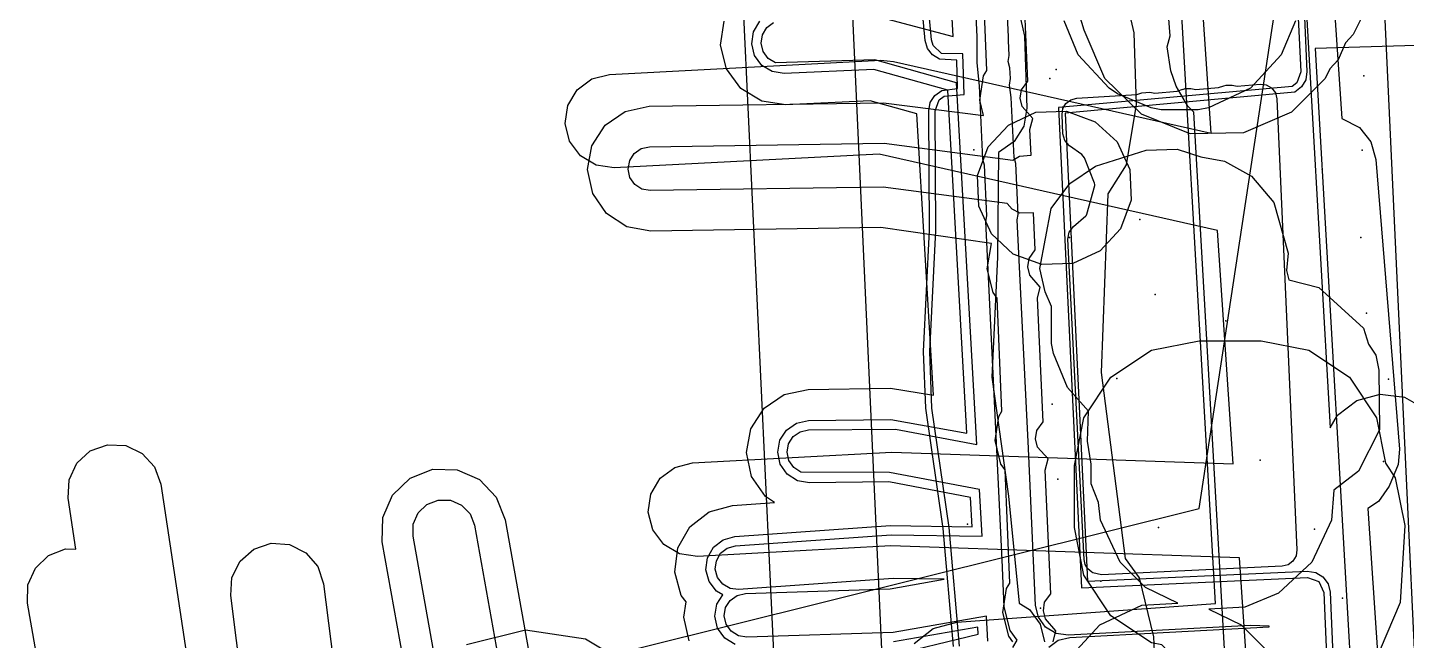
# Model space of a CAD drawing. Header units: metres. Extents: x -3943 to -3664, y 4962 to 6622.
# Drawn here: x -3919.31 to -3875.12, y 6214.37 to 6234.01 of the extents above; entities that cross this region are included whole.
import ezdxf

# ---------------------------------------------------------------- set-up
doc = ezdxf.new("R2010")
doc.units = ezdxf.units.M
for name, color, linetype in [('AI_GREENING_EXCLUSIONS', 1, 'Continuous'), ('AI_GREENING_LAWN', 82, 'Continuous'), ('AI_GREENING_REJECTED', 6, 'Continuous')]:
    doc.layers.add(name, color=color, linetype=linetype)

msp = doc.modelspace()

# ---------------------------------------------------------------- linework, layer by layer
at = {"layer": 'AI_GREENING_EXCLUSIONS'}
for points in [[(-3874.791, 6212.249), (-3882.782, 6211.877), (-3914.748, 6210.387), (-3881.761, 6218.598), (-3876.678, 6252.046), (-3877.774, 6276.26), (-3869.782, 6276.622), (-3837.815, 6278.07), (-3870.813, 6269.902), (-3875.924, 6236.563), (-3875.164, 6220.241), (-3874.791, 6212.249)], [(-3886.013, 6231.33), (-3885.096, 6230.989), (-3884.397, 6230.342), (-3883.987, 6229.46), (-3883.948, 6228.474), (-3884.29, 6227.557), (-3884.937, 6226.858), (-3885.818, 6226.449), (-3886.804, 6226.41), (-3887.721, 6226.751), (-3888.42, 6227.398), (-3888.83, 6228.28), (-3888.869, 6229.266), (-3888.528, 6230.183), (-3887.88, 6230.882), (-3886.999, 6231.291), (-3886.013, 6231.33)], [(-3885.458, 6221.503), (-3884.591, 6222.801), (-3883.293, 6223.668), (-3881.763, 6223.973), (-3879.776, 6223.973), (-3878.246, 6223.668), (-3876.948, 6222.801), (-3876.081, 6221.503), (-3875.791, 6220.047), (-3875.479, 6219.58), (-3875.175, 6218.049), (-3875.321, 6215.582), (-3875.969, 6214.074), (-3877.113, 6212.95), (-3878.557, 6212.346), (-3880.218, 6212.33), (-3881.741, 6212.95), (-3882.964, 6214.225), (-3883.293, 6214.291), (-3884.591, 6215.158), (-3885.458, 6216.456), (-3885.763, 6217.986), (-3885.763, 6219.973), (-3885.458, 6221.503)]]:
    msp.add_lwpolyline(points, close=True, dxfattribs=at)
for points in [[(-3875.009, 6271.91), (-3876.058, 6272.183), (-3880.632, 6274.855), (-3878.971, 6245.822), (-3878.597, 6245.325), (-3878.402, 6244.57), (-3878.508, 6243.519), (-3878.804, 6242.892), (-3877.562, 6221.18), (-3877.332, 6221.582), (-3876.715, 6222.06), (-3875.962, 6222.265), (-3875.188, 6222.167), (-3874.51, 6221.779)], [(-3887.739, 6214.137), (-3887.598, 6214.381), (-3887.824, 6214.689), (-3888.011, 6215.441), (-3888.066, 6216.692), (-3888.072, 6216.72), (-3888.6, 6227.797), (-3888.569, 6227.972), (-3888.642, 6229.599), (-3888.695, 6229.792), (-3888.807, 6232.137), (-3888.882, 6232.876), (-3888.881, 6233.707), (-3890.126, 6259.815)], [(-3886.579, 6214.158), (-3886.284, 6214.372), (-3885.906, 6214.468), (-3879.522, 6214.801), (-3879.523, 6214.83), (-3880.119, 6214.852), (-3885.968, 6214.538), (-3886.351, 6214.596), (-3886.685, 6214.797), (-3886.917, 6215.11), (-3887.012, 6215.489), (-3887.236, 6220.516), (-3887.601, 6227.844), (-3887.57, 6228.019), (-3887.643, 6229.646), (-3887.696, 6229.84), (-3887.788, 6231.766), (-3887.847, 6232.166), (-3887.817, 6232.372), (-3887.833, 6232.721), (-3887.883, 6232.924), (-3887.852, 6233.112), (-3887.875, 6233.589), (-3887.876, 6233.593), (-3887.88, 6233.709), (-3889.127, 6259.863)], [(-3894.973, 6204.915), (-3897.049, 6249.147)], [(-3891.161, 6197.285), (-3893.553, 6249.311)], [(-3892.107, 6234.373), (-3889.653, 6233.722), (-3890.439, 6248.197)], [(-3890.901, 6214.272), (-3890.285, 6214.751), (-3889.532, 6214.957), (-3881.246, 6215.549), (-3882.794, 6242.609)], [(-3889.643, 6214.173), (-3889.972, 6217.96), (-3890.529, 6221.807), (-3890.595, 6223.625), (-3890.406, 6227.513), (-3890.43, 6231.335), (-3890.383, 6231.602), (-3890.238, 6231.831), (-3890.017, 6231.988), (-3889.507, 6232.057), (-3889.535, 6232.961), (-3890.086, 6232.994), (-3890.314, 6233.129), (-3890.474, 6233.34), (-3890.545, 6233.595), (-3890.877, 6237.152)], [(-3889.443, 6214.187), (-3889.774, 6217.983), (-3890.329, 6221.815), (-3890.395, 6223.632), (-3890.206, 6227.508), (-3890.23, 6231.339), (-3890.093, 6231.693), (-3889.935, 6231.805), (-3889.301, 6231.863), (-3889.342, 6233.167), (-3890.018, 6233.181), (-3890.295, 6233.429), (-3890.345, 6233.611), (-3890.678, 6237.175)], [(-3874.892, 6236.763), (-3876.272, 6236.681), (-3876.775, 6236.264), (-3877.341, 6236.116), (-3877.537, 6236.143), (-3877.198, 6231.097), (-3876.629, 6230.806), (-3876.266, 6230.347), (-3876.105, 6229.784), (-3875.349, 6220.499), (-3875.391, 6220.002), (-3875.681, 6219.307), (-3876.013, 6218.825), (-3876.358, 6218.601), (-3874.336, 6188.515)], [(-3880.218, 6213.247), (-3880.471, 6217.018), (-3891.649, 6217.4), (-3897.84, 6217.063), (-3898.419, 6217.146), (-3898.923, 6217.444), (-3899.274, 6217.913), (-3899.419, 6218.48), (-3899.336, 6219.059), (-3899.038, 6219.563), (-3898.57, 6219.914), (-3898.003, 6220.059), (-3891.613, 6220.401), (-3880.673, 6220.026), (-3881.176, 6227.501), (-3892.019, 6229.951), (-3900.51, 6229.512), (-3901.09, 6229.597), (-3901.592, 6229.896), (-3901.942, 6230.365), (-3902.086, 6230.933), (-3902.002, 6231.512), (-3901.702, 6232.015), (-3901.233, 6232.365), (-3900.665, 6232.508), (-3891.968, 6232.958), (-3891.56, 6232.923), (-3881.385, 6230.624), (-3881.759, 6236.181)], [(-3887.736, 6214.323), (-3887.87, 6214.504), (-3888.057, 6215.262), (-3887.939, 6216.033), (-3887.834, 6216.207), (-3887.987, 6219.831), (-3888.12, 6220.012), (-3888.307, 6220.77), (-3888.19, 6221.541), (-3888.085, 6221.715), (-3888.238, 6225.339), (-3888.371, 6225.52), (-3888.558, 6226.278), (-3888.418, 6227.087), (-3891.967, 6227.597), (-3899.335, 6227.485), (-3900.103, 6227.626), (-3900.758, 6228.05), (-3901.202, 6228.692), (-3901.365, 6229.455), (-3901.225, 6230.222), (-3900.801, 6230.878), (-3900.159, 6231.321), (-3899.396, 6231.485), (-3891.879, 6231.599), (-3888.676, 6231.192), (-3888.796, 6231.686), (-3888.677, 6232.457), (-3888.571, 6232.631), (-3888.705, 6236.042)], [(-3886.447, 6214.319), (-3886.354, 6214.675), (-3886.693, 6215.056), (-3886.758, 6215.321), (-3886.717, 6215.591), (-3886.518, 6215.867), (-3886.698, 6219.827), (-3886.605, 6220.183), (-3886.943, 6220.564), (-3887.009, 6220.829), (-3886.968, 6221.099), (-3886.768, 6221.375), (-3886.948, 6225.335), (-3886.856, 6225.691), (-3887.194, 6226.072), (-3887.259, 6226.337), (-3887.218, 6226.607), (-3887.019, 6226.883), (-3887.073, 6228.071), (-3887.51, 6228.064), (-3887.756, 6228.184), (-3887.918, 6228.366), (-3891.89, 6228.898), (-3899.355, 6228.785), (-3899.624, 6228.834), (-3899.853, 6228.983), (-3900.008, 6229.207), (-3900.066, 6229.474), (-3900.016, 6229.743), (-3899.868, 6229.972), (-3899.643, 6230.128), (-3899.376, 6230.185), (-3891.859, 6230.299), (-3887.733, 6229.754), (-3887.528, 6229.887), (-3887.154, 6229.915), (-3887.189, 6230.739), (-3887.095, 6231.094), (-3887.433, 6231.476), (-3887.497, 6231.742), (-3887.456, 6232.011), (-3887.255, 6232.287), (-3887.416, 6236.035)], [(-3884.301, 6235.741), (-3883.86, 6233.841), (-3883.787, 6231.537), (-3884.107, 6229.613), (-3884.691, 6228.676), (-3884.911, 6222.951), (-3884.142, 6216.99), (-3883.691, 6216.377), (-3883.224, 6214.482), (-3883.139, 6212.6)], [(-3878.676, 6171.946), (-3880.001, 6197.176), (-3880.143, 6198.093), (-3880.064, 6198.375), (-3880.141, 6199.838), (-3880.226, 6201.187), (-3880.368, 6201.521), (-3880.377, 6202.301), (-3880.304, 6202.689), (-3881.939, 6231.297), (-3882.133, 6231.486), (-3882.506, 6232.13), (-3882.677, 6232.617), (-3882.787, 6233.39), (-3882.697, 6233.743), (-3882.807, 6235.237)], [(-3878.676, 6171.946), (-3880.001, 6197.176), (-3880.143, 6198.093), (-3880.064, 6198.375), (-3880.141, 6199.838), (-3880.226, 6201.187), (-3880.368, 6201.521), (-3880.377, 6202.301), (-3880.304, 6202.689), (-3881.939, 6231.297), (-3882.133, 6231.486), (-3882.506, 6232.13), (-3882.677, 6232.617), (-3882.787, 6233.39), (-3882.697, 6233.743), (-3882.807, 6235.237)], [(-3876.436, 6234.578), (-3876.829, 6233.788), (-3877.078, 6233.521), (-3877.307, 6232.972), (-3877.579, 6232.68), (-3877.729, 6232.379), (-3878.81, 6231.298), (-3880.349, 6230.63), (-3882.049, 6230.606), (-3883.611, 6231.234), (-3884.786, 6232.379), (-3885.455, 6233.919), (-3885.713, 6234.798)], [(-3878.588, 6234.323), (-3878.511, 6232.588), (-3878.635, 6232.236), (-3878.785, 6232.119), (-3886.271, 6231.442), (-3885.537, 6216.059), (-3878.292, 6216.386), (-3877.932, 6216.256), (-3877.769, 6215.909), (-3877.68, 6213.892)], [(-3878.389, 6234.332), (-3878.311, 6232.597), (-3878.35, 6232.333), (-3878.485, 6232.104), (-3878.695, 6231.941), (-3886.062, 6231.26), (-3885.347, 6216.267), (-3878.301, 6216.586), (-3878.03, 6216.545), (-3877.797, 6216.403), (-3877.635, 6216.183), (-3877.57, 6215.918), (-3877.48, 6213.901)], [(-3898.109, 6214.351), (-3898.286, 6215.111), (-3898.204, 6215.602), (-3898.363, 6215.806), (-3898.569, 6216.559), (-3898.472, 6217.333), (-3898.086, 6218.011), (-3897.469, 6218.49), (-3896.717, 6218.696), (-3895.376, 6218.792), (-3895.666, 6218.98), (-3896.109, 6219.622), (-3896.272, 6220.386), (-3896.13, 6221.153), (-3895.706, 6221.808), (-3895.063, 6222.251), (-3894.3, 6222.414), (-3891.656, 6222.451), (-3890.284, 6222.231), (-3890.812, 6231.243), (-3892.304, 6231.661), (-3895.014, 6231.536), (-3895.786, 6231.653), (-3896.454, 6232.057), (-3896.917, 6232.685), (-3897.104, 6233.443), (-3896.987, 6234.214)], [(-3896.64, 6214.239), (-3896.971, 6214.445), (-3897.198, 6214.762), (-3897.286, 6215.142), (-3897.223, 6215.527), (-3897.032, 6215.833), (-3897.229, 6215.946), (-3897.469, 6216.254), (-3897.572, 6216.63), (-3897.523, 6217.017), (-3897.33, 6217.356), (-3897.022, 6217.596), (-3896.646, 6217.699), (-3891.662, 6218.055), (-3889.039, 6218.012), (-3889.091, 6218.95), (-3891.715, 6219.45), (-3894.258, 6219.414), (-3894.641, 6219.485), (-3894.969, 6219.697), (-3895.19, 6220.018), (-3895.272, 6220.4), (-3895.201, 6220.783), (-3894.989, 6221.111), (-3894.667, 6221.332), (-3894.286, 6221.414), (-3891.642, 6221.451), (-3889.21, 6221.009), (-3889.823, 6232.004), (-3892.19, 6232.667), (-3895.06, 6232.535), (-3895.446, 6232.594), (-3895.78, 6232.795), (-3896.011, 6233.11), (-3896.105, 6233.488), (-3896.046, 6233.874), (-3895.845, 6234.208)], [(-3888.534, 6214.341), (-3888.581, 6215.147), (-3891.568, 6214.624), (-3896.265, 6214.475), (-3896.534, 6214.519), (-3896.766, 6214.664), (-3896.925, 6214.886), (-3896.987, 6215.152), (-3896.942, 6215.421), (-3896.797, 6215.653), (-3896.575, 6215.812), (-3896.309, 6215.874), (-3891.663, 6216.022), (-3889.94, 6216.328), (-3891.572, 6216.357), (-3896.524, 6216.003), (-3896.795, 6216.037), (-3897.033, 6216.172), (-3897.2, 6216.388), (-3897.272, 6216.651), (-3897.238, 6216.922), (-3897.103, 6217.16), (-3896.888, 6217.327), (-3896.624, 6217.4), (-3891.641, 6217.756), (-3888.722, 6217.706), (-3888.804, 6219.201), (-3891.689, 6219.75), (-3894.53, 6219.763), (-3894.76, 6219.912), (-3894.915, 6220.137), (-3894.972, 6220.404), (-3894.922, 6220.673), (-3894.774, 6220.902), (-3894.549, 6221.057), (-3894.282, 6221.114), (-3891.497, 6221.139), (-3888.888, 6220.642), (-3889.542, 6232.237), (-3892.155, 6232.969), (-3895.344, 6232.876), (-3895.578, 6233.017), (-3895.74, 6233.237), (-3895.805, 6233.502), (-3895.764, 6233.772), (-3895.623, 6234.006), (-3895.403, 6234.168)], [(-3887.491, 6234.3), (-3887.359, 6233.73), (-3887.286, 6231.426), (-3887.382, 6230.849), (-3887.691, 6230.352), (-3888.198, 6230.005), (-3888.228, 6226.651), (-3888.408, 6222.803), (-3887.88, 6218.993), (-3887.534, 6215.561), (-3887.208, 6215.364), (-3886.861, 6214.892), (-3886.721, 6214.324)], [(-3878.683, 6234.222), (-3879.136, 6233.138), (-3880.124, 6232.065), (-3881.471, 6231.434), (-3881.793, 6231.369), (-3882.981, 6231.369), (-3883.303, 6231.434), (-3884.387, 6231.887), (-3884.65, 6232.065), (-3885.638, 6233.138), (-3886.091, 6234.222)], [(-3856.531, 6233.979), (-3878.049, 6233.339), (-3876.3, 6202.741), (-3876.147, 6201.845), (-3876.23, 6201.519), (-3876.203, 6201.041), (-3876.051, 6198.669), (-3875.916, 6198.333), (-3875.997, 6197.198), (-3874.801, 6174.442)], [(-3856.531, 6233.979), (-3878.049, 6233.339), (-3876.3, 6202.741), (-3876.147, 6201.845), (-3876.23, 6201.519), (-3876.203, 6201.041), (-3876.051, 6198.669), (-3875.916, 6198.333), (-3875.997, 6197.198), (-3874.801, 6174.442)], [(-3885.932, 6213.796), (-3884.945, 6214.87), (-3883.598, 6215.501), (-3882.453, 6215.566), (-3883.486, 6216.065), (-3884.296, 6216.875), (-3884.927, 6218.222), (-3884.992, 6218.789), (-3885.224, 6219.385), (-3885.224, 6220.014), (-3885.34, 6220.757), (-3885.307, 6221.716), (-3885.983, 6222.478), (-3886.436, 6223.561), (-3886.502, 6223.884), (-3886.502, 6225.066), (-3886.698, 6225.534), (-3886.867, 6226.285), (-3886.508, 6228.21), (-3885.912, 6229.006), (-3885.088, 6229.563), (-3883.467, 6230.081), (-3882.473, 6230.108), (-3881.712, 6229.867), (-3881.712, 6229.867), (-3880.956, 6229.731), (-3880.089, 6229.244), (-3879.368, 6228.403), (-3878.91, 6226.781), (-3878.966, 6226.223), (-3878.891, 6225.924), (-3877.934, 6225.677), (-3876.498, 6224.37), (-3876.338, 6223.858), (-3876.099, 6223.505), (-3876.003, 6223.029), (-3875.981, 6221.116), (-3876.663, 6219.791), (-3877.454, 6219.181), (-3877.519, 6218.222), (-3878.15, 6216.875), (-3879.223, 6215.887), (-3880.307, 6215.434), (-3881.451, 6215.369), (-3880.419, 6214.87), (-3879.608, 6214.059)], [(-3917.948, 6207.781), (-3919.313, 6215.562), (-3919.3, 6216.148), (-3919.063, 6216.683), (-3918.64, 6217.087), (-3918.095, 6217.299), (-3917.765, 6217.292), (-3918.012, 6218.932), (-3917.985, 6219.517), (-3917.736, 6220.047), (-3917.303, 6220.441), (-3916.752, 6220.639), (-3916.168, 6220.612), (-3915.638, 6220.363), (-3915.244, 6219.93), (-3915.045, 6219.38), (-3913.539, 6209.388)], [(-3906.604, 6210.049), (-3907.944, 6217.532), (-3907.929, 6218.312), (-3907.616, 6219.027), (-3907.054, 6219.568), (-3906.327, 6219.853), (-3905.547, 6219.838), (-3904.832, 6219.525), (-3904.291, 6218.963), (-3904.006, 6218.236), (-3902.669, 6210.767)], [(-3905.617, 6210.211), (-3906.959, 6217.708), (-3906.952, 6218.098), (-3906.796, 6218.455), (-3906.514, 6218.726), (-3906.151, 6218.868), (-3905.761, 6218.861), (-3905.403, 6218.705), (-3905.133, 6218.423), (-3904.991, 6218.06), (-3903.652, 6210.584)], [(-3911.912, 6208.774), (-3912.803, 6215.804), (-3912.762, 6216.388), (-3912.5, 6216.912), (-3912.058, 6217.296), (-3911.503, 6217.481), (-3910.919, 6217.44), (-3910.396, 6217.179), (-3910.012, 6216.737), (-3909.826, 6216.182), (-3908.975, 6209.459)], [(-3905.251, 6214.241), (-3903.357, 6214.711), (-3901.428, 6214.419), (-3899.757, 6213.412)], [(-3891.855, 6213.844), (-3888.848, 6214.574), (-3888.861, 6214.793), (-3891.559, 6214.324)]]:
    msp.add_lwpolyline(points, dxfattribs=at)
at = {"layer": 'AI_GREENING_LAWN'}
msp.add_lwpolyline([(-3881.867, 6232.021), (-3881.147, 6232.082), (-3880.974, 6232.141), (-3880.972, 6232.135), (-3880.901, 6232.164), (-3880.711, 6232.165), (-3880.548, 6232.134), (-3879.815, 6232.196), (-3879.616, 6232.172), (-3879.443, 6232.073), (-3879.322, 6231.914), (-3879.273, 6231.72), (-3878.631, 6217.269), (-3878.66, 6217.077), (-3878.761, 6216.91), (-3878.917, 6216.795), (-3879.106, 6216.748), (-3884.894, 6216.471), (-3885.169, 6216.538), (-3885.201, 6216.557), (-3885.328, 6216.662), (-3885.414, 6216.803), (-3885.449, 6216.964), (-3885.969, 6227.231), (-3885.929, 6227.454), (-3885.794, 6227.637), (-3885.401, 6227.972), (-3885.377, 6227.999), (-3885.362, 6228.032), (-3885.114, 6228.941), (-3885.11, 6228.979), (-3885.118, 6229.017), (-3885.436, 6229.832), (-3885.524, 6229.943), (-3885.918, 6230.218), (-3886.069, 6230.387), (-3886.131, 6230.604), (-3886.16, 6231.219), (-3886.132, 6231.41), (-3886.033, 6231.577), (-3885.878, 6231.693), (-3885.691, 6231.742), (-3883.763, 6231.861), (-3883.605, 6231.918), (-3883.343, 6231.938), (-3883.185, 6231.909), (-3882.465, 6231.969), (-3882.292, 6232.028), (-3882.29, 6232.022), (-3882.219, 6232.051), (-3882.029, 6232.052), (-3881.867, 6232.021)], close=True, dxfattribs=at)
at = {"layer": 'AI_GREENING_REJECTED'}
for p in [(-3886.35, 6232.66), (-3886.55, 6232.38), (-3876.49, 6232.46), (-3888.99, 6230.09), (-3876.54, 6230.08), (-3877.82, 6229.47), (-3883.67, 6227.86), (-3885.92, 6227.28), (-3876.58, 6227.28), (-3883.18, 6225.45), (-3880.91, 6224.61), (-3876.4, 6224.86), (-3884.4, 6222.76), (-3875.7, 6222.74), (-3886.48, 6221.94), (-3879.81, 6220.14), (-3875.86, 6220.1), (-3886.29, 6219.54), (-3889.19, 6218.09), (-3883.07, 6217.99), (-3878.07, 6217.93), (-3884.92, 6216.27), (-3886.85, 6215.4), (-3877.17, 6215.72)]:
    msp.add_point(p, dxfattribs=at)

doc.saveas('drawing.dxf')
